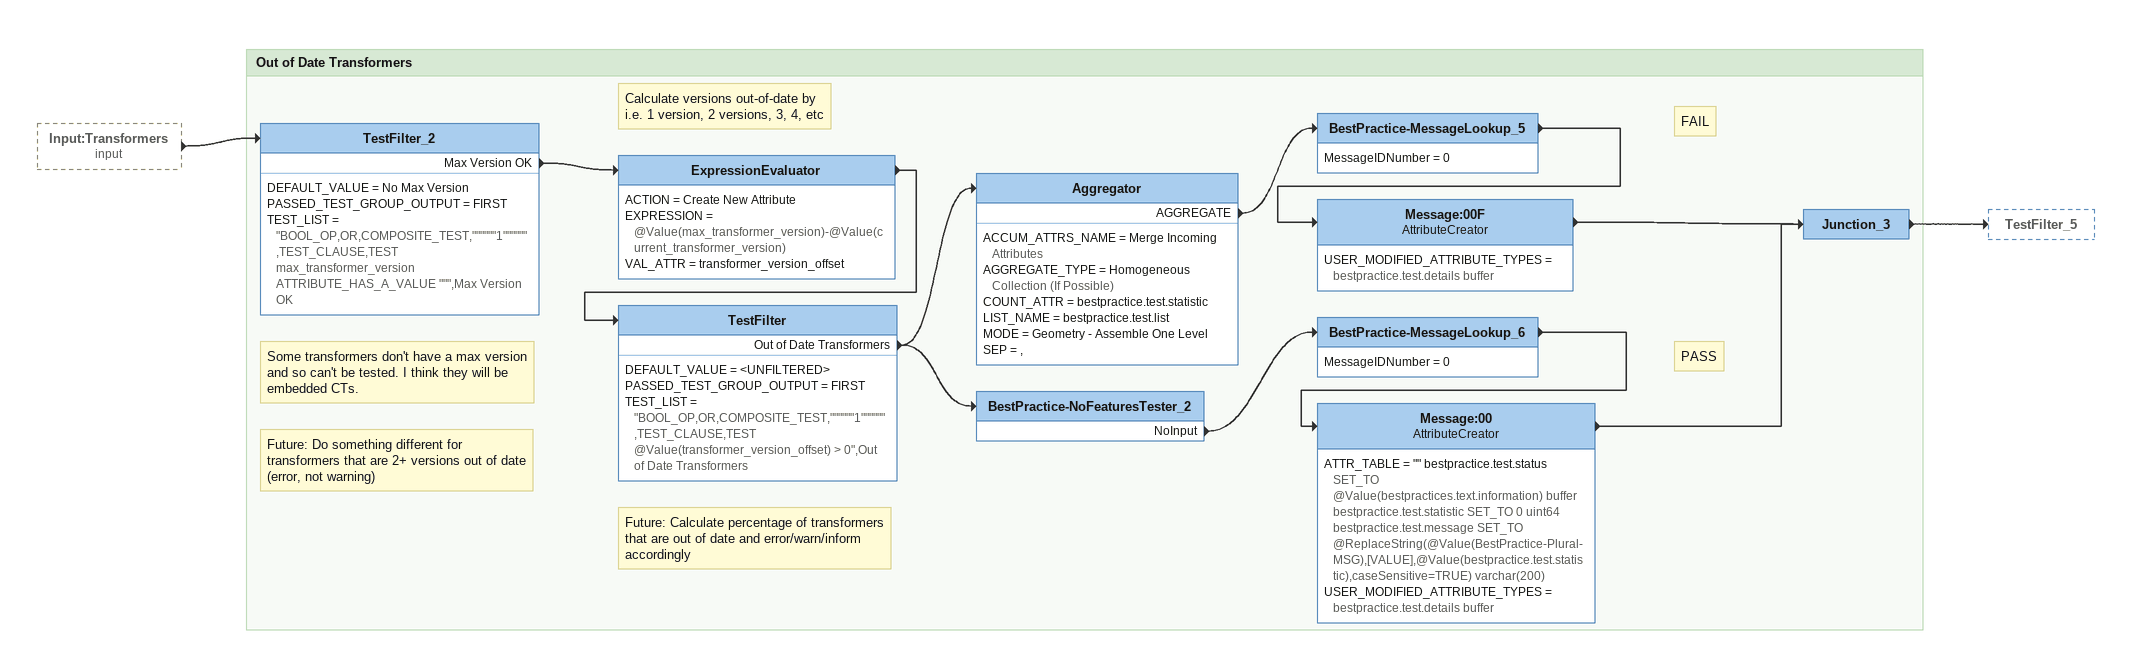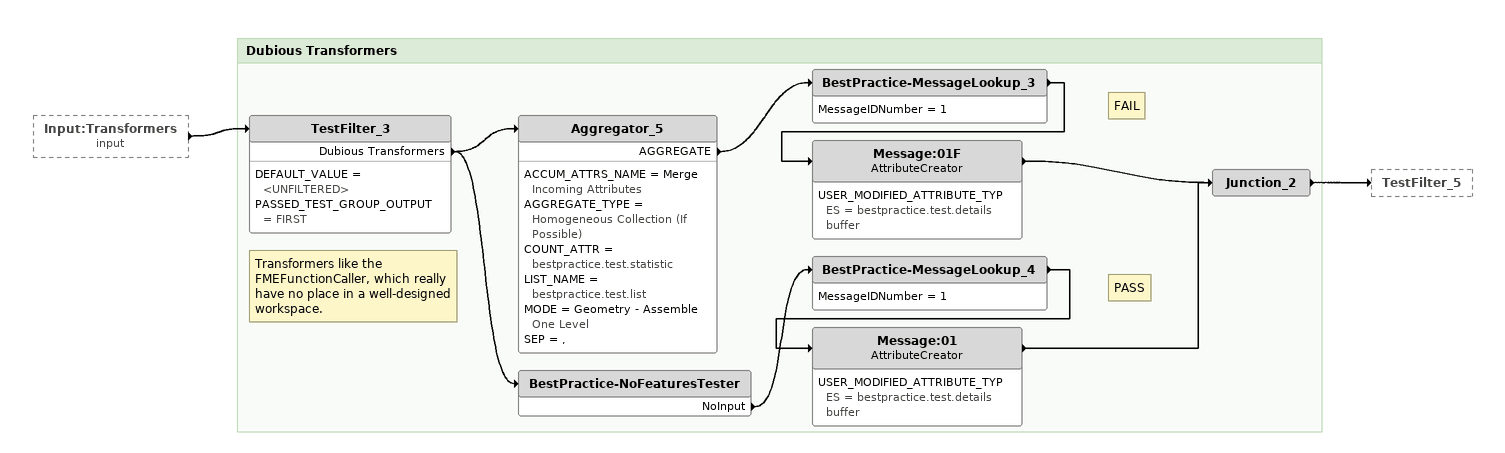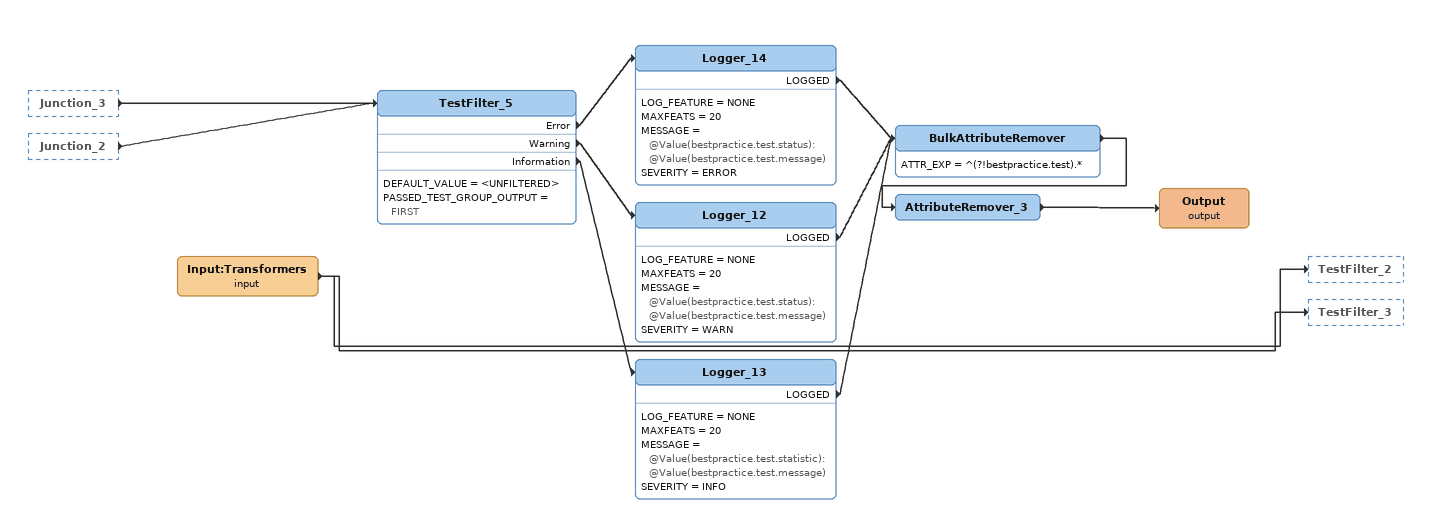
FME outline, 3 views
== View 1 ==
Input:Transformers (input) [outside]
    -> TestFilter_2

Bookmark: Out of Date Transformers
Note: Some transformers don't have a max version and so can't be tested. I think they will be embedded CTs.
Note: Future: Do something different for transformers that are 2+ versions out of date (error, not warning)
TestFilter_2
    DEFAULT_VALUE = No Max Version
    PASSED_TEST_GROUP_OUTPUT = FIRST
    TEST_LIST = "BOOL_OP,OR,COMPOSITE_TEST,""""""1"""""",TEST_CLAUSE,TEST max_transformer_version ATTRIBUTE_HAS_A_VALUE """,Max Version OK
    Max Version OK -> ExpressionEvaluator
Note: Calculate versions out-of-date by / i.e. 1 version, 2 versions, 3, 4, etc
ExpressionEvaluator
    ACTION = Create New Attribute
    EXPRESSION = @Value(max_transformer_version)-@Value(current_transformer_version)
    VAL_ATTR = transformer_version_offset
    -> TestFilter
Note: Future: Calculate percentage of transformers that are out of date and error/warn/inform accordingly
TestFilter
    DEFAULT_VALUE = <UNFILTERED>
    PASSED_TEST_GROUP_OUTPUT = FIRST
    TEST_LIST = "BOOL_OP,OR,COMPOSITE_TEST,""""""1"""""",TEST_CLAUSE,TEST @Value(transformer_version_offset) > 0",Out of Date Transformers
    Out of Date Transformers -> Aggregator
    Out of Date Transformers -> BestPractice-NoFeaturesTester_2
Aggregator
    ACCUM_ATTRS_NAME = Merge Incoming Attributes
    AGGREGATE_TYPE = Homogeneous Collection (If Possible)
    COUNT_ATTR = bestpractice.test.statistic
    LIST_NAME = bestpractice.test.list
    MODE = Geometry - Assemble One Level
    SEP = ,
    AGGREGATE -> BestPractice-MessageLookup_5
BestPractice-MessageLookup_5
    MessageIDNumber = 0
    -> Message:00F
Message:00F: AttributeCreator
    USER_MODIFIED_ATTRIBUTE_TYPES = bestpractice.test.details buffer
    -> Junction_3
BestPractice-NoFeaturesTester_2
    NoInput -> BestPractice-MessageLookup_6
BestPractice-MessageLookup_6
    MessageIDNumber = 0
    -> Message:00
Note: PASS
Message:00: AttributeCreator
    ATTR_TABLE = "" bestpractice.test.status SET_TO @Value(bestpractices.text.information) buffer  bestpractice.test.statistic SET_TO 0 uint64  bestpractice.test.message SET_TO @ReplaceString(@Value(BestPractice-Plural-MSG),[VALUE],@Value(bestpractice.test.statistic),caseSensitive=TRUE) varchar(200)
    USER_MODIFIED_ATTRIBUTE_TYPES = bestpractice.test.details buffer
    -> Junction_3
Note: FAIL
Junction_3
    -> TestFilter_5

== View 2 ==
Input:Transformers (input) [outside]
    -> TestFilter_3

Bookmark: Dubious Transformers
Note: Transformers like the FMEFunctionCaller, which really have no place in a well-designed workspace.
TestFilter_3
    DEFAULT_VALUE = <UNFILTERED>
    PASSED_TEST_GROUP_OUTPUT = FIRST
    Dubious Transformers -> Aggregator_5
    Dubious Transformers -> BestPractice-NoFeaturesTester
Aggregator_5
    ACCUM_ATTRS_NAME = Merge Incoming Attributes
    AGGREGATE_TYPE = Homogeneous Collection (If Possible)
    COUNT_ATTR = bestpractice.test.statistic
    LIST_NAME = bestpractice.test.list
    MODE = Geometry - Assemble One Level
    SEP = ,
    AGGREGATE -> BestPractice-MessageLookup_3
BestPractice-MessageLookup_3
    MessageIDNumber = 1
    -> Message:01F
Note: FAIL
Message:01F: AttributeCreator
    USER_MODIFIED_ATTRIBUTE_TYPES = bestpractice.test.details buffer
    -> Junction_2
BestPractice-NoFeaturesTester
    NoInput -> BestPractice-MessageLookup_4
BestPractice-MessageLookup_4
    MessageIDNumber = 1
    -> Message:01
Note: PASS
Message:01: AttributeCreator
    USER_MODIFIED_ATTRIBUTE_TYPES = bestpractice.test.details buffer
    -> Junction_2
Junction_2
    -> TestFilter_5

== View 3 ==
Junction_3 [outside]
    -> TestFilter_5
Junction_2 [outside]
    -> TestFilter_5
Input:Transformers (input)
    -> TestFilter_2
    -> TestFilter_3
TestFilter_5
    DEFAULT_VALUE = <UNFILTERED>
    PASSED_TEST_GROUP_OUTPUT = FIRST
    Error -> Logger_14
    Warning -> Logger_12
    Information -> Logger_13
Logger_14
    LOG_FEATURE = NONE
    MAXFEATS = 20
    MESSAGE = @Value(bestpractice.test.status): @Value(bestpractice.test.message)
    SEVERITY = ERROR
    LOGGED -> BulkAttributeRemover
Logger_12
    LOG_FEATURE = NONE
    MAXFEATS = 20
    MESSAGE = @Value(bestpractice.test.status): @Value(bestpractice.test.message)
    SEVERITY = WARN
    LOGGED -> BulkAttributeRemover
Logger_13
    LOG_FEATURE = NONE
    MAXFEATS = 20
    MESSAGE = @Value(bestpractice.test.statistic): @Value(bestpractice.test.message)
    SEVERITY = INFO
    LOGGED -> BulkAttributeRemover
BulkAttributeRemover
    ATTR_EXP = ^(?!bestpractice.test).*
    -> AttributeRemover_3
AttributeRemover_3
    -> Output (output)
Output (output)
